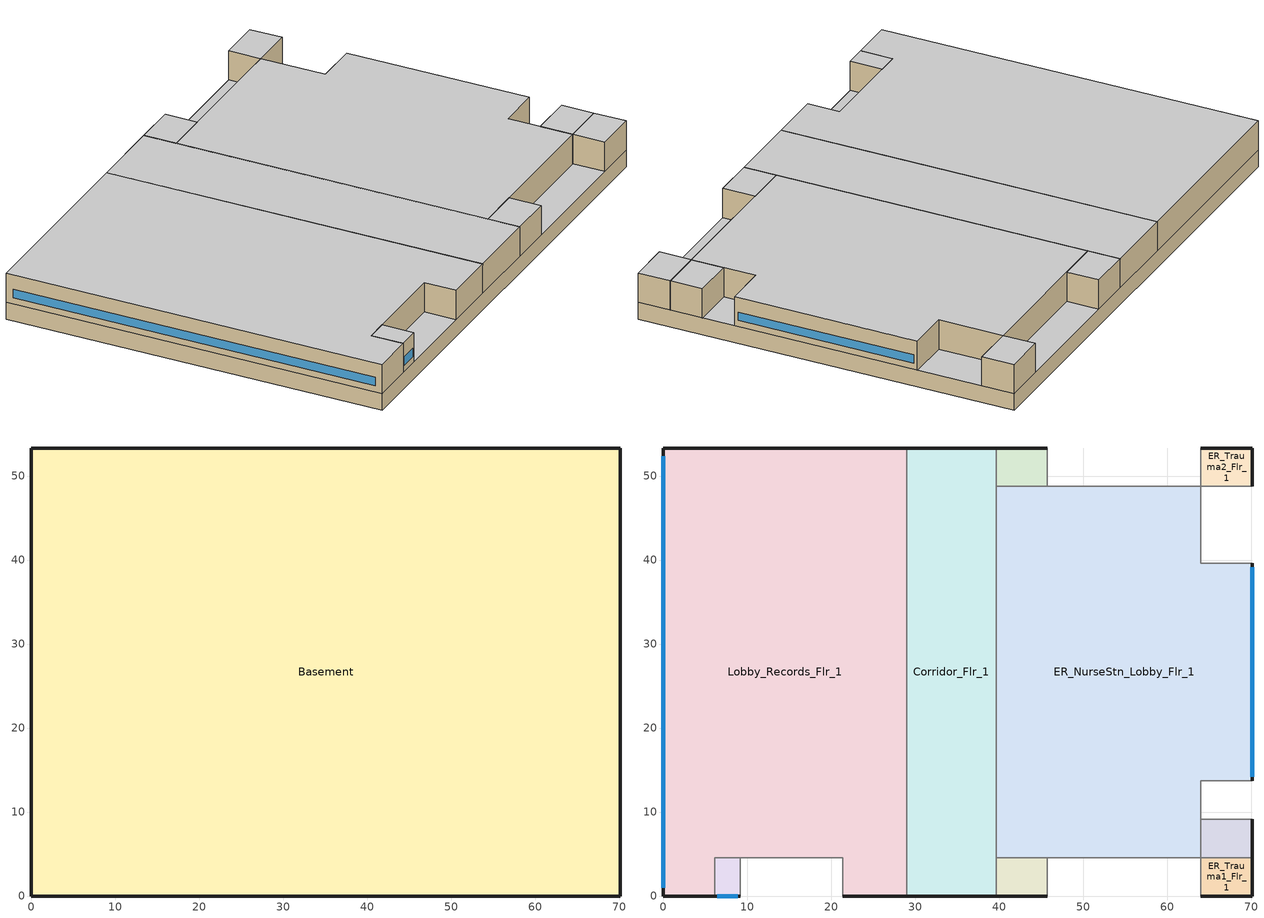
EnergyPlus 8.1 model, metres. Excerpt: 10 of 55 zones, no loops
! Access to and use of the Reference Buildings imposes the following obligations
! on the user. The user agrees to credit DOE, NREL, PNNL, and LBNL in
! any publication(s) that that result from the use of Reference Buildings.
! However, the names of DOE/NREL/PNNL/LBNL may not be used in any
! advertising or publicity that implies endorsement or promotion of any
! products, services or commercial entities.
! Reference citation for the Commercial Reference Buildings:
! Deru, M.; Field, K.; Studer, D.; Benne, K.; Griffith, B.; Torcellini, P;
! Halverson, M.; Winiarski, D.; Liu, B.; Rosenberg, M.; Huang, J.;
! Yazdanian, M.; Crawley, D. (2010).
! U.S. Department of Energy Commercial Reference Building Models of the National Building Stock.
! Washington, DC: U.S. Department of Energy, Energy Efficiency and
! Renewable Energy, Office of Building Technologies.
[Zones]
Basement
 floor ground (ext-slab): 70.1,53.34 70.1,0 0,0 0,53.34 z-2.44
 wall ground (Underground Wall Non-res): 70.1,0 70.1,53.34 0,53.34 0,0 70.1,0 z-2.44:0
 ceiling adiabatic (INT-FLOOR-UNDERSIDE): 0,0 70.1,0 70.1,53.34 0,53.34 z0
Corridor_Flr_1
 floor adiabatic (INT-FLOOR-TOPSIDE): 39.62,53.34 39.62,0 28.96,0 28.96,53.34 z0
 wall outside (Mass Non-res Ext Wall): 39.62,53.34 28.96,53.34 / 28.96,0 39.62,0 z0:4.27
 wall to Lobby_Records_Flr_1 (AIR-WALL): 28.96,53.34 28.96,15.24 z0:4.27
 wall to Lobby_Records_Flr_1 (int-walls): 28.96,15.24 28.96,0 z0:4.27
 wall adiabatic (int-walls): 39.62,0 39.62,53.34 z0:4.27
 ceiling adiabatic (INT-FLOOR-UNDERSIDE): 28.96,53.34 28.96,0 39.62,0 39.62,53.34 z4.27
ER_Exam1_Mult4_Flr_1
 floor adiabatic (INT-FLOOR-TOPSIDE): 45.72,4.57 45.72,0 39.62,0 39.62,4.57 z0
 wall outside (Mass Non-res Ext Wall): 39.62,0 45.72,0 z0:4.27
 wall adiabatic (int-walls): 45.72,0 45.72,4.57 39.62,4.57 39.62,0 z0:4.27
 ceiling adiabatic (INT-FLOOR-UNDERSIDE): 39.62,4.57 39.62,0 45.72,0 45.72,4.57 z4.27
ER_Trauma1_Flr_1
 floor adiabatic (INT-FLOOR-TOPSIDE): 70.1,4.57 70.1,0 64.01,0 64.01,4.57 z0
 wall outside (Mass Non-res Ext Wall): 64.01,0 70.1,0 70.1,4.57 z0:4.27
 wall adiabatic (int-walls): 70.1,4.57 64.01,4.57 64.01,0 z0:4.27
 ceiling adiabatic (INT-FLOOR-UNDERSIDE): 64.01,4.57 64.01,0 70.1,0 70.1,4.57 z4.27
ER_Exam3_Mult4_Flr_1
 floor adiabatic (INT-FLOOR-TOPSIDE): 70.1,9.14 70.1,4.57 64.01,4.57 64.01,9.14 z0
 wall outside (Mass Non-res Ext Wall): 70.1,4.57 70.1,9.14 z0:4.27
 wall adiabatic (int-walls): 70.1,9.14 64.01,9.14 64.01,4.57 70.1,4.57 z0:4.27
 ceiling adiabatic (INT-FLOOR-UNDERSIDE): 64.01,9.14 64.01,4.57 70.1,4.57 70.1,9.14 z4.27
ER_Trauma2_Flr_1
 floor adiabatic (INT-FLOOR-TOPSIDE): 70.1,53.34 70.1,48.77 64.01,48.77 64.01,53.34 z0
 wall outside (Mass Non-res Ext Wall): 70.1,48.77 70.1,53.34 64.01,53.34 z0:4.27
 wall adiabatic (int-walls): 64.01,53.34 64.01,48.77 70.1,48.77 z0:4.27
 ceiling adiabatic (INT-FLOOR-UNDERSIDE): 64.01,53.34 64.01,48.77 70.1,48.77 70.1,53.34 z4.27
ER_Triage_Mult4_Flr_1
 floor adiabatic (INT-FLOOR-TOPSIDE): 45.72,53.34 45.72,48.77 39.62,48.77 39.62,53.34 z0
 wall outside (Mass Non-res Ext Wall): 45.72,53.34 39.62,53.34 z0:4.27
 wall adiabatic (int-walls): 39.62,53.34 39.62,48.77 45.72,48.77 45.72,53.34 z0:4.27
 ceiling adiabatic (INT-FLOOR-UNDERSIDE): 39.62,53.34 39.62,48.77 45.72,48.77 45.72,53.34 z4.27
ER_NurseStn_Lobby_Flr_1
 floor adiabatic (INT-FLOOR-TOPSIDE): 39.62,4.57 39.62,48.77 64.01,48.77 64.01,39.62 70.1,39.62 70.1,13.72 64.01,13.72 64.01,4.57 z0
 wall outside (Mass Non-res Ext Wall): 70.1,13.72 70.1,39.62 z0:4.27
 wall adiabatic (int-walls): 70.1,39.62 64.01,39.62 64.01,48.77 39.62,48.77 39.62,4.57 64.01,4.57 64.01,13.72 70.1,13.72 z0:4.27
 window (Window Non-res Fixed): 70.1,14.2 70.1,39.14 z0.91:2.13
 ceiling adiabatic (INT-FLOOR-UNDERSIDE): 39.62,4.57 64.01,4.57 64.01,13.72 70.1,13.72 70.1,39.62 64.01,39.62 64.01,48.77 39.62,48.77 z4.27
Lobby_Records_Flr_1
 floor adiabatic (INT-FLOOR-TOPSIDE): 0,0 0,53.34 28.96,53.34 28.96,0 21.34,0 21.34,4.57 6.1,4.57 6.1,0 z0
 wall outside (Mass Non-res Ext Wall): 21.34,0 28.96,0 / 28.96,53.34 0,53.34 0,0 6.1,0 z0:4.27
 wall adiabatic (int-walls): 6.1,0 6.1,4.57 21.34,4.57 21.34,0 z0:4.27
 window (Window Non-res Fixed): 0,52.34 0,1 z0.91:2.13
 ceiling adiabatic (INT-FLOOR-UNDERSIDE): 0,0 6.1,0 6.1,4.57 21.34,4.57 21.34,0 28.96,0 28.96,53.34 0,53.34 z4.27
Office1_Mult4_Flr_1
 floor adiabatic (INT-FLOOR-TOPSIDE): 9.14,4.57 9.14,0 6.1,0 6.1,4.57 z0
 wall outside (Mass Non-res Ext Wall): 6.1,0 9.14,0 z0:4.27
 wall adiabatic (int-walls): 9.14,0 9.14,4.57 6.1,4.57 6.1,0 z0:4.27
 window (Window Non-res Fixed): 6.41,0 8.84,0 z0.91:2.13
 ceiling adiabatic (INT-FLOOR-UNDERSIDE): 6.1,4.57 6.1,0 9.14,0 9.14,4.57 z4.27
[Building]
Ref Bldg Hospital New2004_v1.3_5.0: North Axis {deg}=0; Terrain=City; Loads Convergence Tolerance Value=0.04; Temperature Convergence Tolerance Value {deltaC}=0.2; Solar Distribution=FullInteriorAndExterior; Maximum Number of Warmup Days=25; Minimum Number of Warmup Days=6
[Site:Location]
USA IL-CHICAGO-OHARE: Latitude {deg}=41.77; Longitude {deg}=-87.75; Time Zone {hr}=-6; Elevation {m}=190
[SizingPeriod:DesignDay] Day of Month=21; Humidity Condition Type=Wetbulb; Barometric Pressure {Pa}=99063; Rain Indicator=No; Snow Indicator=No; Daylight Saving Time Indicator=No; Solar Model Indicator=ASHRAEClearSky
Name | Month | Day Type | Maximum Dry-Bulb Temperature {C} | Daily Dry-Bulb Temperature Range {deltaC} | Wetbulb or DewPoint at Maximum Dry-Bulb {C} | Wind Speed {m/s} | Wind Direction {deg} | Sky Clearness
CHICAGO Ann Htg 99.6% Condns DB | 1 | WinterDesignDay | -20.6 | 0 | -20.6 | 4.9 | 270 | 0
CHICAGO Ann Clg .4% Condns WB=>MDB | 7 | SummerDesignDay | 31.2 | 10.7 | 25.5 | 5.3 | 230 | 1
[Site:WaterMainsTemperature]
Calculation Method=CORRELATION; Annual Average Outdoor Air Temperature {C}=9.69; Maximum Difference In Monthly Average Outdoor Air Temperatures {deltaC}=28.1
[Site:GroundTemperature:BuildingSurface]
19.527, 19.502, 19.536, 19.598, 20.002, 21.64, 22.225, 22.375, 21.449, 20.121, 19.802, 19.633
[Construction]
Mass Non-res Ext Wall: 1IN Stucco, 8IN Concrete HW, Mass NonRes Wall Insulation, 1/2IN Gypsum
ext-slab: HW CONCRETE
int-walls: 1/2IN Gypsum, 1/2IN Gypsum
INT-FLOOR-TOPSIDE: MAT-CC05 4 HW CONCRETE, CP02 CARPET PAD
INT-FLOOR-UNDERSIDE: CP02 CARPET PAD, MAT-CC05 4 HW CONCRETE
Underground Wall Non-res: 8IN Concrete HW, UGWall NonRes Insulation
Window Non-res Fixed: NonRes Fixed Assembly Window
AIR-WALL: MAT-AIR-WALL
InteriorFurnishings: Std Wood 6inch
[Material] Thermal Absorptance=0.9
Name | Roughness | Thickness {m} | Conductivity {W/m-K} | Density {kg/m3} | Specific Heat {J/kg-K} | Solar Absorptance | Visible Absorptance
Mass NonRes Wall Insulation | MediumRough | 0.0495495 | 0.049 | 265 | 836.8 | 0.7 | 0.7
UGWall NonRes Insulation | MediumRough | 0.0001 | 0.049 | 265 | 836.8 | 0.7 | 0.7
Std Wood 6inch | MediumSmooth | 0.15 | 0.12 | 540 | 1210 | 0.7 | 0.7
1/2IN Gypsum | Smooth | 0.0127 | 0.16 | 784.9 | 830 | 0.92 | 0.92
1IN Stucco | Smooth | 0.0253 | 0.6918 | 1858 | 837 | 0.92 | 0.92
8IN CONCRETE HW | Rough | 0.2032 | 1.311 | 2240 | 836.8 | 0.7 | 0.7
HW CONCRETE; MAT-CC05 4 HW CONCRETE | Rough | 0.1016 | 1.311 | 2240 | 836.8 | 0.7 | 0.7
[WindowMaterial:SimpleGlazingSystem]
NonRes Fixed Assembly Window: U-Factor {W/m2-K}=3.23646; Solar Heat Gain Coefficient=0.39
[Material:NoMass] Thermal Absorptance=0.9; Solar Absorptance=0.7
Name | Roughness | Thermal Resistance {m2-K/W} | Visible Absorptance
CP02 CARPET PAD | VeryRough | 0.2165 | 0.8
MAT-AIR-WALL | Rough | 0.207949
[Zone] Type=1; Floor Area {m2}=autocalculate; Part of Total Floor Area=Yes
Name | Multiplier
Basement; Corridor_Flr_1; ER_NurseStn_Lobby_Flr_1; ER_Trauma1_Flr_1; ER_Trauma2_Flr_1; Lobby_Records_Flr_1 | 1
ER_Exam1_Mult4_Flr_1; ER_Exam3_Mult4_Flr_1; ER_Triage_Mult4_Flr_1; Office1_Mult4_Flr_1 | 4
[People] Number of People Calculation Method=Area/Person; Fraction Radiant=0.3; Sensible Heat Fraction=AUTOCALCULATE; Activity Level Schedule=ACTIVITY_SCH; Enable ASHRAE 55 Comfort Warnings=No; Mean Radiant Temperature Calculation Type=ZoneAveraged; Work Efficiency Schedule=WORK_EFF_SCH; Clothing Insulation Calculation Method=ClothingInsulationSchedule; Clothing Insulation Schedule=CLOTHING_SCH; Air Velocity Schedule=AIR_VELO_SCH; Thermal Comfort Model 1 Type=FANGER
Name | Zone or ZoneList | Number of People Schedule | Zone Floor Area per Person {m2/person}
Basement People | Basement | ADMIN_OCC_SCH | 37.1747
Corridor_Flr_1 People | Corridor_Flr_1 | ADMIN_OCC_SCH | 92.5926
ER_Exam1_Mult4_Flr_1 People | ER_Exam1_Mult4_Flr_1 | CRITICAL_OCC_SCH | 4.6512
ER_Exam3_Mult4_Flr_1 People | ER_Exam3_Mult4_Flr_1 | CRITICAL_OCC_SCH | 4.6512
ER_NurseStn_Lobby_Flr_1 People | ER_NurseStn_Lobby_Flr_1 | ADMIN_OCC_SCH | 69.9301
ER_Trauma1_Flr_1 People | ER_Trauma1_Flr_1 | CRITICAL_OCC_SCH | 4.6512
ER_Trauma2_Flr_1 People | ER_Trauma2_Flr_1 | CRITICAL_OCC_SCH | 4.6512
ER_Triage_Mult4_Flr_1 People | ER_Triage_Mult4_Flr_1 | CRITICAL_OCC_SCH | 4.6512
Lobby_Records_Flr_1 People | Lobby_Records_Flr_1 | ADMIN_OCC_SCH | 69.9301
Office1_Mult4_Flr_1 People | Office1_Mult4_Flr_1 | ADMIN_OCC_SCH | 13.2802
[Lights] Design Level Calculation Method=Watts/Area; Return Air Fraction=0; Fraction Radiant=0.7; Fraction Visible=0.2; Fraction Replaceable=1; Return Air Fraction Calculated from Plenum Temperature=No
Name | Zone or ZoneList | Schedule | Watts per Zone Floor Area {W/m2}
Basement_Lights | Basement | ADMIN_LIGHT_SCH | 11.84
Corridor_Flr_1_Lights | Corridor_Flr_1 | ADMIN_LIGHT_SCH | 10.76
ER_Exam1_Mult4_Flr_1_Lights | ER_Exam1_Mult4_Flr_1 | CRITICAL_LIGHT_SCH | 29.05
ER_Exam3_Mult4_Flr_1_Lights | ER_Exam3_Mult4_Flr_1 | CRITICAL_LIGHT_SCH | 29.05
ER_NurseStn_Lobby_Flr_1_Lights | ER_NurseStn_Lobby_Flr_1 | ADMIN_LIGHT_SCH | 12.05
ER_Trauma1_Flr_1_Lights | ER_Trauma1_Flr_1 | CRITICAL_LIGHT_SCH | 29.05
ER_Trauma2_Flr_1_Lights | ER_Trauma2_Flr_1 | CRITICAL_LIGHT_SCH | 29.05
ER_Triage_Mult4_Flr_1_Lights | ER_Triage_Mult4_Flr_1 | CRITICAL_LIGHT_SCH | 29.05
Lobby_Records_Flr_1_Lights | Lobby_Records_Flr_1 | ADMIN_LIGHT_SCH | 15.82
Office1_Mult4_Flr_1_Lights | Office1_Mult4_Flr_1 | ADMIN_LIGHT_SCH | 11.84
[ElectricEquipment] Design Level Calculation Method=Watts/Area; Fraction Latent=0; Fraction Radiant=0.5; Fraction Lost=0
Name | Zone or ZoneList | Schedule | Watts per Zone Floor Area {W/m2}
Basement_MiscPlug_Equip | Basement | ADMIN_EQUIP_SCH | 8.07
ER_Exam1_Mult4_Flr_1_MiscPlug_Equip | ER_Exam1_Mult4_Flr_1 | CRITICAL_EQUIP_SCH | 16.04
ER_Exam3_Mult4_Flr_1_MiscPlug_Equip | ER_Exam3_Mult4_Flr_1 | CRITICAL_EQUIP_SCH | 16.04
ER_NurseStn_Lobby_Flr_1_MiscPlug_Equip | ER_NurseStn_Lobby_Flr_1 | ADMIN_EQUIP_SCH | 14.63
ER_Trauma1_Flr_1_MiscPlug_Equip | ER_Trauma1_Flr_1 | CRITICAL_EQUIP_SCH | 43.04
ER_Trauma2_Flr_1_MiscPlug_Equip | ER_Trauma2_Flr_1 | CRITICAL_EQUIP_SCH | 43.04
ER_Triage_Mult4_Flr_1_MiscPlug_Equip | ER_Triage_Mult4_Flr_1 | CRITICAL_EQUIP_SCH | 29.05
Lobby_Records_Flr_1_MiscPlug_Equip | Lobby_Records_Flr_1 | ADMIN_EQUIP_SCH | 1.08
Office1_Mult4_Flr_1_MiscPlug_Equip | Office1_Mult4_Flr_1 | ADMIN_EQUIP_SCH | 10.76
[Exterior:Lights]
Exterior Facade Lighting: Schedule=ALWAYS_ON; Design Level {W}=15409; Control Option=AstronomicalClock
[Exterior:FuelEquipment]
Elevators: Fuel Use Type=Electricity; Schedule=BLDG_ELEVATORS; Design Level {W}=162963
[ZoneInfiltration:DesignFlowRate] Schedule=INFIL_QUARTER_ON_SCH; Design Flow Rate Calculation Method=Flow/ExteriorWallArea; Flow per Exterior Surface Area {m3/s-m2}=0.000302; Constant Term Coefficient=1; Temperature Term Coefficient=0; Velocity Term Coefficient=0; Velocity Squared Term Coefficient=0
Name | Zone or ZoneList
Corridor_Flr_1_Infiltration | Corridor_Flr_1
ER_Exam1_Mult4_Flr_1_Infiltration | ER_Exam1_Mult4_Flr_1
ER_Exam3_Mult4_Flr_1_Infiltration | ER_Exam3_Mult4_Flr_1
ER_NurseStn_Lobby_Flr_1_Infiltration | ER_NurseStn_Lobby_Flr_1
ER_Trauma1_Flr_1_Infiltration | ER_Trauma1_Flr_1
ER_Trauma2_Flr_1_Infiltration | ER_Trauma2_Flr_1
ER_Triage_Mult4_Flr_1_Infiltration | ER_Triage_Mult4_Flr_1
Lobby_Records_Flr_1_Infiltration | Lobby_Records_Flr_1
Office1_Mult4_Flr_1_Infiltration | Office1_Mult4_Flr_1
[InternalMass] Construction=InteriorFurnishings
Name | Zone | Surface Area {m2}
Basement Internal Mass | Basement | 7478.69
Corridor_Flr_1 Internal Mass | Corridor_Flr_1 | 1138.06
ER_Exam1_Mult4_Flr_1 Internal Mass | ER_Exam1_Mult4_Flr_1 | 55.7418
ER_Exam3_Mult4_Flr_1 Internal Mass | ER_Exam3_Mult4_Flr_1 | 55.7418
ER_NurseStn_Lobby_Flr_1 Internal Mass | ER_NurseStn_Lobby_Flr_1 | 2471.22
ER_Trauma1_Flr_1 Internal Mass | ER_Trauma1_Flr_1 | 55.7418
ER_Trauma2_Flr_1 Internal Mass | ER_Trauma2_Flr_1 | 55.7418
ER_Triage_Mult4_Flr_1 Internal Mass | ER_Triage_Mult4_Flr_1 | 55.7418
Lobby_Records_Flr_1 Internal Mass | Lobby_Records_Flr_1 | 2949.62
Office1_Mult4_Flr_1 Internal Mass | Office1_Mult4_Flr_1 | 27.8709
[AvailabilityManager:NightCycle] Applicability Schedule=ALWAYS_ON; Fan Schedule=HVACOperationSchd; Control Type=CycleOnAny; Thermostat Tolerance {deltaC}=1; Cycling Run Time {s}=1800
CAV_1 Availability Manager; CAV_2 Availability Manager; VAV_1 Availability Manager; VAV_2 Availability Manager
[Sizing:Plant]
TowerWaterSys: Loop Type=CONDENSER; Design Loop Exit Temperature {C}=29.4; Loop Design Temperature Difference {deltaC}=5.6
[CondenserEquipmentOperationSchemes]
TowerWaterSys Loop Operation Scheme List: Control Scheme 1=TowerWaterSys Operation Scheme; Control Scheme 1 Schedule=PlantOnSched
[Schedule:Compact]
ALWAYS_ON; HVACOperationSchd; PlantOnSched: Through: 12/31, For: AllDays, Until: 24:00, 1
ADMIN_EQUIP_SCH: Through: 12/31, For: Weekdays, Until: 04:00, 0.3, Until: 06:00, 0.5, Until: 18:00, 1, Until: 20:00, 0.5, Until: 24:00, 0.3, For: SummerDesignDay, Until: 04:00, 0.3, Until: 06:00, 0.5, Until: 18:00, 1, Until: 20:00, 0.5, Until: 24:00, 0.3, For: WinterDesignDay, Until: 24:00, 0.3, For: Saturday, Until: 07:00, 0.3, Until: 09:00, 0.5, Until: 15:00, 0.8, Until: 20:00, 0.5, Until: 24:00, 0.3, For: AllOtherDays, Until: 08:00, 0.3, Until: 17:00, 0.5, Until: 24:00, 0.3
ADMIN_LIGHT_SCH: Through: 12/31, For: Weekdays, Until: 04:00, 0.1, Until: 06:00, 0.3, Until: 07:00, 0.6, Until: 18:00, 0.9, Until: 20:00, 0.6, Until: 22:00, 0.3, Until: 24:00, 0.1, For: SummerDesignDay, Until: 04:00, 0.1, Until: 06:00, 0.3, Until: 07:00, 0.6, Until: 18:00, 0.9, Until: 20:00, 0.6, Until: 22:00, 0.3, Until: 24:00, 0.1, For: WinterDesignDay, Until: 07:00, 0.1, Until: 09:00, 0.3, Until: 15:00, 0.4, Until: 20:00, 0.3, Until: 24:00, 0.1, For: Saturday, Until: 07:00, 0.1, Until: 09:00, 0.3, Until: 15:00, 0.4, Until: 20:00, 0.3, Until: 24:00, 0.1, For: AllOtherDays, Until: 08:00, 0.05, Until: 17:00, 0.1, Until: 24:00, 0.05
ADMIN_OCC_SCH: Through: 12/31, For: Weekdays, Until: 04:00, 0.05, Until: 06:00, 0.2, Until: 07:00, 0.5, Until: 18:00, 0.9, Until: 20:00, 0.5, Until: 22:00, 0.2, Until: 24:00, 0.05, For: SummerDesignDay, Until: 04:00, 0.05, Until: 06:00, 0.2, Until: 07:00, 0.5, Until: 18:00, 0.9, Until: 20:00, 0.5, Until: 22:00, 0.2, Until: 24:00, 0.05, For: WinterDesignDay, Until: 07:00, 0.05, Until: 09:00, 0.2, Until: 15:00, 0.3, Until: 20:00, 0.2, Until: 24:00, 0.05, For: Saturday, Until: 07:00, 0.05, Until: 09:00, 0.2, Until: 15:00, 0.3, Until: 20:00, 0.2, Until: 24:00, 0.05, For: Sunday Holidays AllOtherDays, Until: 08:00, 0, Until: 17:00, 0.05, Until: 24:00, 0
BLDG_ELEVATORS: Through: 12/31, For: Weekdays SummerDesignDay, Until: 07:00, 0.2, Until: 08:00, 0.5, Until: 09:00, 0.75, Until: 10:00, 1, Until: 11:00, 1, Until: 12:00, 1, Until: 13:00, 0.75, Until: 14:00, 1, Until: 15:00, 1, Until: 16:00, 1, Until: 17:00, 1, Until: 18:00, 1, Until: 19:00, 0.52, Until: 20:00, 0.52, Until: 21:00, 0.52, Until: 22:00, 0.28, Until: 24:00, 0.2, For: Saturday WinterDesignDay, Until: 07:00, 0.2, Until: 08:00, 0.4, Until: 09:00, 0.46, Until: 10:00, 0.7, Until: 11:00, 0.7, Until: 12:00, 0.7, Until: 13:00, 0.51, Until: 14:00, 0.51, Until: 15:00, 0.51, Until: 16:00, 0.51, Until: 17:00, 0.51, Until: 18:00, 0.25, Until: 24:00, 0.2, For: AllOtherDays, Until: 08:00, 0.2, Until: 16:00, 0.4, Until: 24:00, 0.2
CRITICAL_EQUIP_SCH: Through: 12/31, For: Weekdays, Until: 04:00, 0.5, Until: 06:00, 0.5, Until: 18:00, 1, Until: 20:00, 0.8, Until: 24:00, 0.5, For: SummerDesignDay, Until: 04:00, 0.5, Until: 06:00, 0.5, Until: 18:00, 1, Until: 20:00, 0.8, Until: 24:00, 0.5, For: WinterDesignDay, Until: 24:00, 0.3, For: Saturday, Until: 04:00, 0.5, Until: 06:00, 0.5, Until: 18:00, 1, Until: 20:00, 0.8, Until: 24:00, 0.5, For: Sunday Holidays AllOtherDays, Until: 04:00, 0.5, Until: 06:00, 0.5, Until: 18:00, 1, Until: 20:00, 0.8, Until: 24:00, 0.5
CRITICAL_LIGHT_SCH: Through: 12/31, For: Weekdays, Until: 04:00, 0.5, Until: 06:00, 0.7, Until: 18:00, 0.9, Until: 22:00, 0.7, Until: 24:00, 0.5, For: SummerDesignDay, Until: 04:00, 0.5, Until: 06:00, 0.7, Until: 18:00, 0.9, Until: 22:00, 0.7, Until: 24:00, 0.5, For: WinterDesignDay, Until: 04:00, 0.5, Until: 06:00, 0.7, Until: 18:00, 0.9, Until: 22:00, 0.7, Until: 24:00, 0.5, For: Saturday, Until: 04:00, 0.5, Until: 06:00, 0.7, Until: 18:00, 0.9, Until: 22:00, 0.7, Until: 24:00, 0.5, For: AllOtherDays, Until: 04:00, 0.5, Until: 06:00, 0.7, Until: 18:00, 0.9, Until: 22:00, 0.7, Until: 24:00, 0.5
CRITICAL_OCC_SCH: Through: 12/31, For: Weekdays, Until: 04:00, 0.4, Until: 06:00, 0.65, Until: 18:00, 0.9, Until: 22:00, 0.65, Until: 24:00, 0.4, For: SummerDesignDay, Until: 04:00, 0.4, Until: 06:00, 0.65, Until: 18:00, 0.9, Until: 22:00, 0.65, Until: 24:00, 0.4, For: WinterDesignDay, Until: 04:00, 0.4, Until: 06:00, 0.65, Until: 18:00, 0.9, Until: 22:00, 0.65, Until: 24:00, 0.4, For: Saturday, Until: 04:00, 0.4, Until: 06:00, 0.65, Until: 18:00, 0.9, Until: 22:00, 0.65, Until: 24:00, 0.4, For: AllOtherDays, Until: 04:00, 0.4, Until: 06:00, 0.65, Until: 18:00, 0.9, Until: 22:00, 0.65, Until: 24:00, 0.4
INFIL_QUARTER_ON_SCH: Through: 12/31, For: Weekdays, Until: 24:00, 0.25, For: Saturday, Until: 24:00, 0.25, For: SummerDesignDay WinterDesignDay, Until: 24:00, 1, For: AllOtherDays, Until: 24:00, 0.25
WORK_EFF_SCH: Through: 12/31, For: AllDays, Until: 24:00, 0
CLOTHING_SCH: Through: 04/30, For: AllDays, Until: 24:00, 1, Through: 09/30, For: AllDays, Until: 24:00, 0.5, Through: 12/31, For: AllDays, Until: 24:00, 1
ACTIVITY_SCH: Through: 12/31, For: AllDays, Until: 24:00, 120
AIR_VELO_SCH: Through: 12/31, For: AllDays, Until: 24:00, 0.2
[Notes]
RefBldgHospitalNew2004_Chicago.idf
This example file is based on Version 1.3_5.0 and was transitioned to Version 6.0 using the transition utility
DOE Commercial Reference Building
Hospital, new construction 90.1-2004
EnergyPlus Version 6.0
ASHRAE Standards 90.1-2004 and 62-1999
Description:  Five story hospital
Form:         Area = 22,422 m2 (241,351 ft2); Number of Stories = 5 + Basement; Aspect ratio = 1.31
Envelope:     Envelope thermal properties vary with climate according to ASHRAE Standard 90.1-2004.
Opaque constructions: mass walls; built-up flat roof (insulation above deck); basement
Windows: window-to-wall ratio = 11.2% (N), 12.1% (E), 13.3% (S), 23.2%(W), 14.6% (overall)
Infiltration in perimeter zones only
= 0.4 cfm/ft2 above grade wall area at 0.3 in wc (75 Pa) adjusted to 0.016 in wc (4 Pa).
25% of full value when ventilation system on.
HVAC:         Water cooled electric chiller, natural gas boiler, 2 VAV systems, 2 CAV systems
Economizer per 90.1-2004 on VAV systems
Chiller part load curve corrected from original
Exhaust:      Kitchen exhaust 2501 L/s (5300 cfm), 30% of exhaust make-up air from dining
Kitchen exhaust fan modeled as exterior load to avoid getting double make-up air
Refrigeration: Walk-in cooler and walk-in freezer
Elevators:    8 @ 25 HP each, 91% motor efficiency, motor heat exhausted directly
Int. gains:   W/m2 (W/ft2)  lights          elec plug       gas plug
Nurse Stat.   12.7 (1.2)      11.2 (1.0)      0
ICU Rooms     8.61 (0.8)      32.3 (3.0)      0
Pat. Rooms    7.53 (0.7)      21.5 (2.0)      0
Dining areas  9.68 (0.9)      10.8 (1.0)      0
Detached Shading:               None
Daylight:                       None
Natural Ventilation:            None
Zonal Equipment:                None
